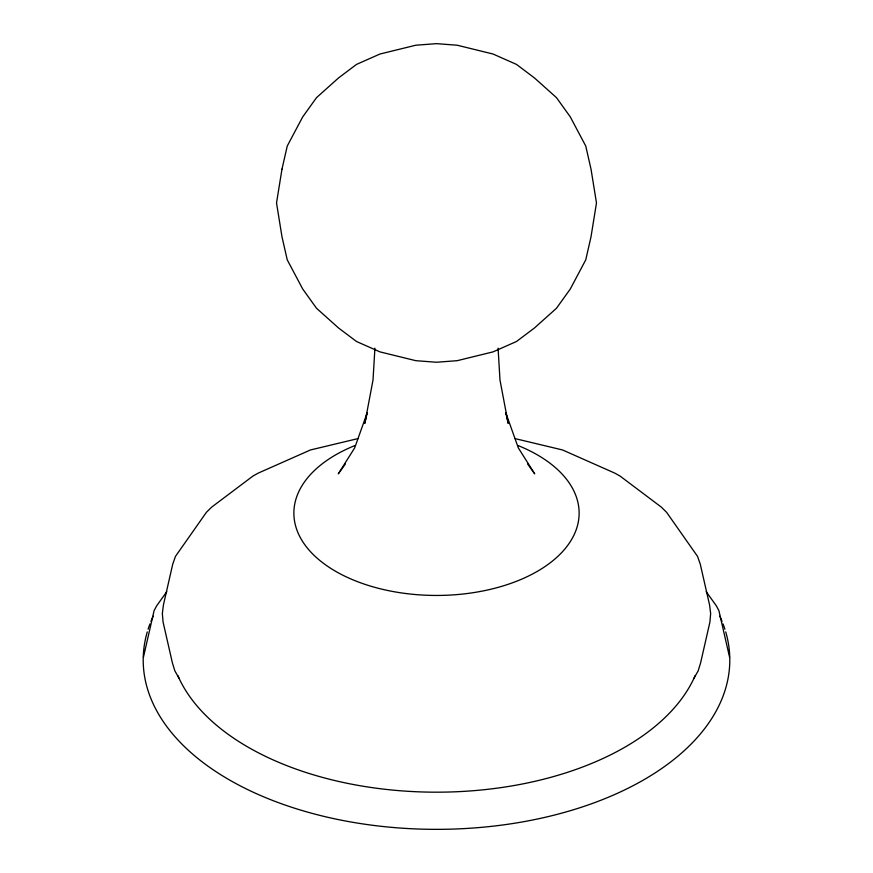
<?xml version="1.0" encoding="UTF-8"?>
<svg xmlns="http://www.w3.org/2000/svg" width="873" height="873" viewBox="0 0 873 873"><rect width="100%" height="100%" fill="white"/><g stroke="black" fill="none" stroke-linecap="round" stroke-linejoin="round"><path stroke-width="1.31" d="M374.921 348.174L373.011 380.039L364.827 423.34L366.998 413.813M143.434 657.183L154.084 610.696L156.649 605.84L166.819 591.665M367.271 412.623L354.689 447.86L338.298 473.853L345.337 464.054M694.046 678.092L698.149 670.879L700.593 662.934L709.913 622.089L710.655 613.533L709.585 605L700.277 564.187L697.527 556.363L666.59 512.309L661.308 507.104L620.048 476.058L614.756 473.101L562.55 449.966L514.961 438.584M358.039 438.584L310.45 449.966L258.244 473.101L252.952 476.058L211.692 507.104L206.41 512.309L175.473 556.363L172.723 564.187L163.415 605L162.345 613.533L163.087 622.089L172.407 662.934L174.851 670.879L178.954 678.092M706.181 591.665L716.351 605.84L718.915 610.696L729.566 657.183M527.663 464.054L534.702 473.853L518.311 447.86L505.729 412.623M506.002 413.813L508.173 423.34L499.989 380.039L498.079 348.174M518.278 445.634A142.626 82.346 0 0 1 543.05 567.843A142.626 82.346 0 0 1 329.95 567.843A142.626 82.346 0 0 1 354.722 445.634M695.203 675.516A266.625 153.932 0 0 1 436.5 792.182A266.625 153.932 0 0 1 177.797 675.516M725.725 631.91A293.295 169.329 0 0 1 436.5 829.35A293.295 169.329 0 0 1 147.275 631.91M148.094 629.247A293.295 169.329 0 0 1 149.927 623.977M150.953 621.369A293.295 169.329 0 0 1 153.201 616.196M719.799 616.196A293.295 169.329 0 0 1 722.047 621.369M723.073 623.977A293.295 169.329 0 0 1 724.906 629.247M281.979 169.144L276.523 202.951L281.979 236.758L287.239 259.848L302.68 288.963L316.517 308.256L338.538 327.975L356.511 341.496L379.941 351.874L415.799 360.68L436.5 362.251L457.201 360.68L493.059 351.874L516.489 341.496L534.462 327.975L556.483 308.256L570.32 288.963L585.761 259.848L591.021 236.758L596.477 202.951L591.021 169.144L585.761 146.053L570.32 116.938L556.483 97.645L534.462 77.937L516.489 64.406L493.059 54.028L457.201 45.221L436.5 43.65L415.799 45.221L379.941 54.028L356.511 64.406L338.538 77.937L316.517 97.645L302.68 116.938L287.239 146.053L281.979 169.144"/></g></svg>
